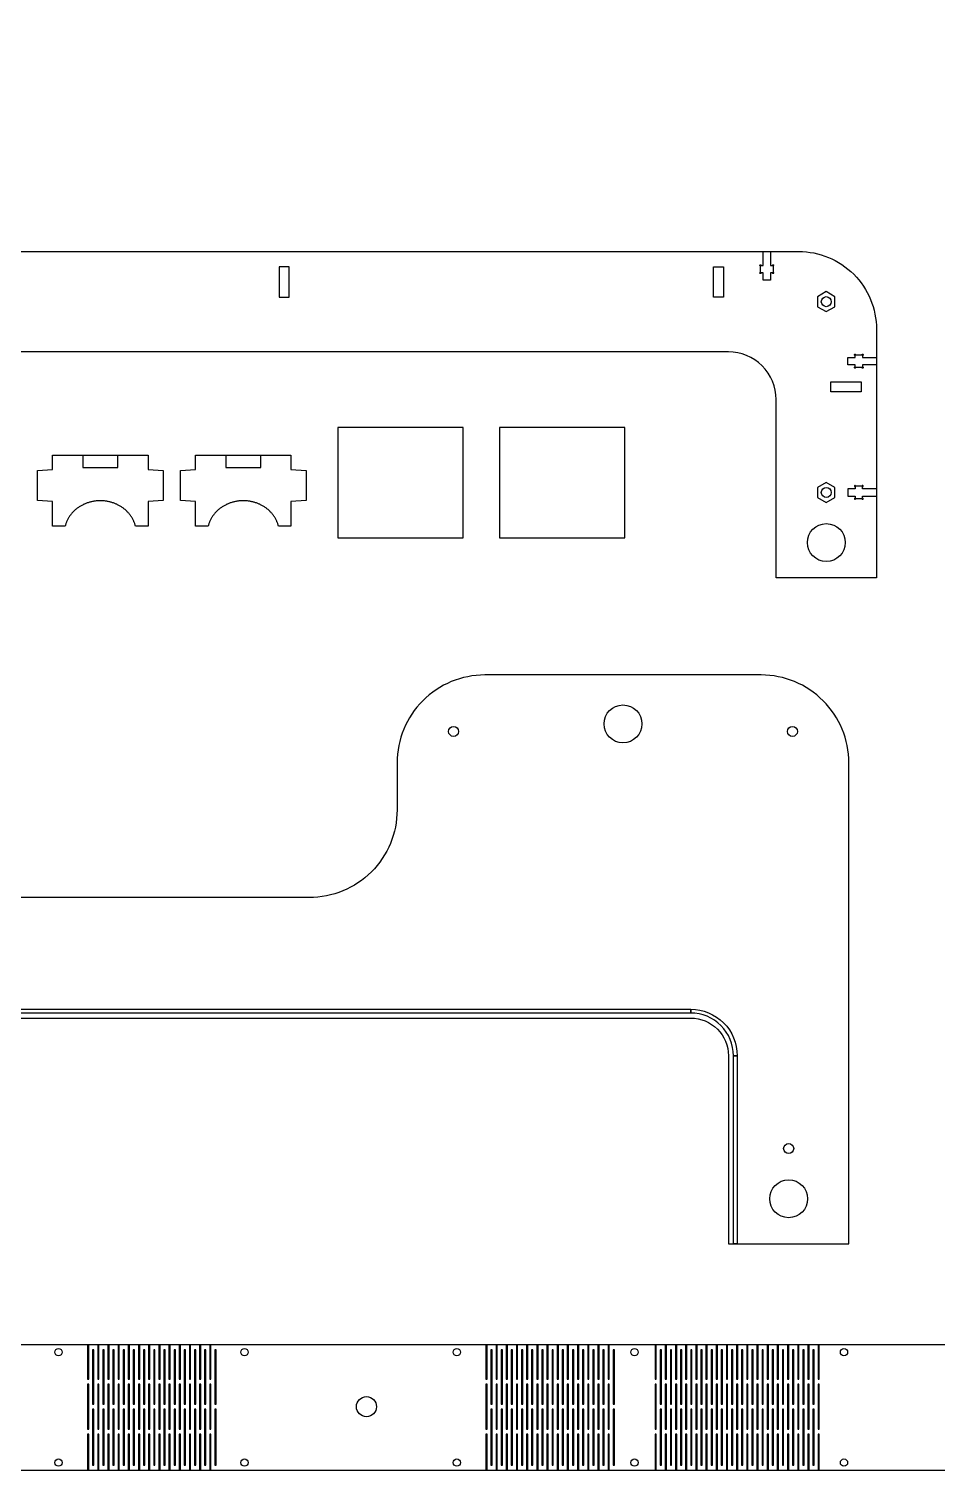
# Model space of a CAD drawing. Header units: millimetres. Extents: x -2835 to -1444, y -2280 to -1706.
# Drawn here: x -2501 to -2139, y -2280 to -1706 of the extents above; entities that cross this region are included whole.
import ezdxf

# ---------------------------------------------------------------- set-up
doc = ezdxf.new("R2010")
doc.units = ezdxf.units.MM
doc.header["$MEASUREMENT"] = 0
for name, color, linetype, true_color in [('Cut', 18, 'Continuous', 0x000000), ('InnerCut', 5, 'Continuous', 0x0000ff), ('Layer 02', 6, 'Continuous', 0xff00ff), ('Layer 03', 1, 'Continuous', 0xff0000), ('Layer 04', 4, 'Continuous', 0x00ffff)]:
    doc.layers.add(name, color=color, linetype=linetype, true_color=true_color)

msp = doc.modelspace()

# ---------------------------------------------------------------- linework, layer by layer
at = {"layer": 'Cut'}
for points in [[(-2775.51, -1924.58), (-2815.51, -1924.58), (-2815.51, -1736.85, -0.414214), (-2784.51, -1705.85), (-2674.51, -1705.85, -0.414214), (-2643.51, -1736.85), (-2643.51, -1755.58, 0.414214), (-2604.51, -1794.58), (-2194.51, -1794.58, -0.414214), (-2163.51, -1825.58), (-2163.51, -1924.58), (-2203.51, -1924.58)], [(-2203.51, -1924.63), (-2203.51, -1853.58, 0.414214), (-2222.51, -1834.58), (-2756.51, -1834.58, 0.414214), (-2775.51, -1853.58), (-2775.51, -1924.63)], [(-2222.51, -2190.07), (-2174.51, -2190.07), (-2174.51, -1998.34, 0.414214), (-2209.51, -1963.34), (-2319.51, -1963.34, 0.414214), (-2354.51, -1998.34), (-2354.51, -2017.07, -0.414214), (-2389.51, -2052.07), (-2799.51, -2052.07, 0.414214), (-2834.51, -2087.07), (-2834.51, -2190.07), (-2786.51, -2190.07)], [(-2786.51, -2190.07), (-2786.51, -2115.07, -0.414214), (-2771.51, -2100.07), (-2237.51, -2100.07, -0.414214), (-2222.51, -2115.07), (-2222.51, -2190.07)]]:
    msp.add_lwpolyline(points, format="xyb", dxfattribs=at)
msp.add_lwpolyline([(-1627.47, -2230.23), (-1717.97, -2230.23), (-1772.97, -2230.23), (-2182.97, -2230.23), (-2237.97, -2230.23), (-2256.7, -2230.23), (-2311.7, -2230.23), (-2421.7, -2230.23), (-2476.7, -2230.23), (-2668.43, -2230.23), (-2668.43, -2280.23), (-2476.7, -2280.23), (-2421.7, -2280.23), (-2311.7, -2280.23), (-2256.7, -2280.23), (-2237.97, -2280.23), (-2182.97, -2280.23), (-1772.97, -2280.23), (-1717.97, -2280.23), (-1627.47, -2280.23), (-1627.47, -2232.73), (-1627.47, -2230.23)], dxfattribs=at)
at = {"layer": 'InnerCut'}
for points in [[(-2205.77, -1794.58), (-2205.77, -1800.13), (-2204.97, -1800.13, -2.414214), (-2204.72, -1800.38), (-2204.72, -1802.88, -2.414214), (-2204.97, -1803.13), (-2205.77, -1803.13), (-2205.77, -1806.03), (-2208.67, -1806.03), (-2208.67, -1803.13), (-2209.47, -1803.13, -2.414214), (-2209.72, -1802.88), (-2209.72, -1800.38, -2.414214), (-2209.47, -1800.13), (-2208.67, -1800.13), (-2208.67, -1794.58)], [(-2163.51, -1839.74), (-2169.06, -1839.74), (-2169.06, -1840.54, -2.414214), (-2169.31, -1840.79), (-2171.81, -1840.79, -2.414214), (-2172.06, -1840.54), (-2172.06, -1839.74), (-2174.96, -1839.74), (-2174.96, -1836.84), (-2172.06, -1836.84), (-2172.06, -1836.04, -2.414214), (-2171.81, -1835.79), (-2169.31, -1835.79, -2.414214), (-2169.06, -1836.04), (-2169.06, -1836.84), (-2163.51, -1836.84)], [(-2163.51, -1889.13), (-2169.06, -1889.13), (-2169.06, -1888.33, 2.414214), (-2169.31, -1888.08), (-2171.81, -1888.08, 2.414214), (-2172.06, -1888.33), (-2172.06, -1889.13), (-2174.96, -1889.13), (-2174.96, -1892.03), (-2172.06, -1892.03), (-2172.06, -1892.83, 2.414214), (-2171.81, -1893.08), (-2169.31, -1893.08, 2.414214), (-2169.06, -1892.83), (-2169.06, -1892.03), (-2163.51, -1892.03)]]:
    msp.add_lwpolyline(points, format="xyb", dxfattribs=at)
for points in [[(-2401.46, -1800.73), (-2401.46, -1812.73), (-2397.56, -1812.73), (-2397.56, -1800.73), (-2401.46, -1800.73)], [(-2224.51, -1800.73), (-2224.51, -1812.73), (-2228.41, -1812.73), (-2228.41, -1800.73), (-2224.51, -1800.73)], [(-2183.51, -1818.56), (-2180.06, -1816.57), (-2180.06, -1812.59), (-2183.51, -1810.59), (-2186.96, -1812.59), (-2186.96, -1816.57), (-2183.51, -1818.56)], [(-2169.66, -1850.48), (-2181.66, -1850.48), (-2181.66, -1846.58), (-2169.66, -1846.58), (-2169.66, -1850.48)], [(-2378.14, -1908.72), (-2328.14, -1908.72), (-2328.14, -1864.72), (-2378.14, -1864.72), (-2378.14, -1908.72)], [(-2313.73, -1908.72), (-2263.73, -1908.72), (-2263.73, -1864.72), (-2313.73, -1864.72), (-2313.73, -1908.72)], [(-2491.75, -1875.69), (-2453.75, -1875.69), (-2453.75, -1881.47), (-2447.75, -1881.84), (-2447.75, -1893.84), (-2453.75, -1894.21), (-2453.75, -1903.99), (-2458.75, -1903.99), (-2458.81, -1903.74), (-2458.89, -1903.49), (-2458.96, -1903.24), (-2459.05, -1902.99), (-2459.14, -1902.75), (-2459.23, -1902.5), (-2459.34, -1902.25), (-2459.44, -1902), (-2459.56, -1901.75), (-2459.68, -1901.51), (-2459.8, -1901.26), (-2459.94, -1901.02), (-2460.07, -1900.78), (-2460.22, -1900.54), (-2460.37, -1900.3), (-2460.53, -1900.06), (-2460.69, -1899.83), (-2460.86, -1899.6), (-2461.03, -1899.37), (-2461.21, -1899.14), (-2461.4, -1898.92), (-2461.59, -1898.7), (-2461.79, -1898.49), (-2461.99, -1898.27), (-2462.2, -1898.07), (-2462.41, -1897.86), (-2462.63, -1897.66), (-2462.85, -1897.46), (-2463.08, -1897.27), (-2463.32, -1897.08), (-2463.55, -1896.9), (-2463.8, -1896.72), (-2464.04, -1896.55), (-2464.29, -1896.38), (-2464.55, -1896.21), (-2464.81, -1896.06), (-2465.07, -1895.9), (-2465.33, -1895.75), (-2465.6, -1895.61), (-2465.87, -1895.48), (-2466.15, -1895.34), (-2466.42, -1895.22), (-2466.7, -1895.1), (-2466.98, -1894.98), (-2467.27, -1894.88), (-2467.55, -1894.77), (-2467.84, -1894.68), (-2468.13, -1894.59), (-2468.41, -1894.5), (-2468.7, -1894.42), (-2468.99, -1894.35), (-2469.28, -1894.28), (-2469.58, -1894.22), (-2469.87, -1894.16), (-2470.16, -1894.11), (-2470.45, -1894.07), (-2470.74, -1894.03), (-2471.03, -1893.99), (-2471.32, -1893.97), (-2471.61, -1893.94), (-2471.89, -1893.92), (-2472.18, -1893.91), (-2472.46, -1893.9), (-2472.75, -1893.9), (-2473.03, -1893.9), (-2473.31, -1893.91), (-2473.6, -1893.92), (-2473.89, -1893.94), (-2474.17, -1893.97), (-2474.46, -1893.99), (-2474.75, -1894.03), (-2475.04, -1894.07), (-2475.33, -1894.11), (-2475.63, -1894.16), (-2475.92, -1894.22), (-2476.21, -1894.28), (-2476.5, -1894.35), (-2476.79, -1894.42), (-2477.08, -1894.5), (-2477.37, -1894.59), (-2477.65, -1894.68), (-2477.94, -1894.77), (-2478.23, -1894.88), (-2478.51, -1894.98), (-2478.79, -1895.1), (-2479.07, -1895.22), (-2479.34, -1895.34), (-2479.62, -1895.48), (-2479.89, -1895.61), (-2480.16, -1895.75), (-2480.42, -1895.9), (-2480.69, -1896.06), (-2480.94, -1896.21), (-2481.2, -1896.38), (-2481.45, -1896.55), (-2481.7, -1896.72), (-2481.94, -1896.9), (-2482.18, -1897.08), (-2482.41, -1897.27), (-2482.64, -1897.46), (-2482.86, -1897.66), (-2483.08, -1897.86), (-2483.29, -1898.07), (-2483.5, -1898.27), (-2483.7, -1898.49), (-2483.9, -1898.7), (-2484.09, -1898.92), (-2484.28, -1899.14), (-2484.46, -1899.37), (-2484.63, -1899.6), (-2484.8, -1899.83), (-2484.97, -1900.06), (-2485.12, -1900.3), (-2485.27, -1900.54), (-2485.42, -1900.78), (-2485.56, -1901.02), (-2485.69, -1901.26), (-2485.81, -1901.51), (-2485.93, -1901.75), (-2486.05, -1902), (-2486.16, -1902.25), (-2486.26, -1902.5), (-2486.35, -1902.75), (-2486.44, -1902.99), (-2486.53, -1903.24), (-2486.61, -1903.49), (-2486.68, -1903.74), (-2486.75, -1903.99), (-2491.75, -1903.99), (-2491.75, -1894.21), (-2497.75, -1893.84), (-2497.75, -1881.84), (-2491.75, -1881.47), (-2491.75, -1875.69)], [(-2479.75, -1875.69), (-2479.75, -1880.69), (-2465.75, -1880.69), (-2465.75, -1875.69)], [(-2434.78, -1875.69), (-2396.78, -1875.69), (-2396.78, -1881.47), (-2390.78, -1881.84), (-2390.78, -1893.84), (-2396.78, -1894.21), (-2396.78, -1903.99), (-2401.78, -1903.99), (-2401.85, -1903.74), (-2401.92, -1903.49), (-2402, -1903.24), (-2402.08, -1902.99), (-2402.17, -1902.75), (-2402.27, -1902.5), (-2402.37, -1902.25), (-2402.48, -1902), (-2402.59, -1901.75), (-2402.71, -1901.51), (-2402.84, -1901.26), (-2402.97, -1901.02), (-2403.11, -1900.78), (-2403.25, -1900.54), (-2403.4, -1900.3), (-2403.56, -1900.06), (-2403.72, -1899.83), (-2403.89, -1899.6), (-2404.07, -1899.37), (-2404.25, -1899.14), (-2404.43, -1898.92), (-2404.63, -1898.7), (-2404.82, -1898.49), (-2405.03, -1898.27), (-2405.23, -1898.07), (-2405.45, -1897.86), (-2405.67, -1897.66), (-2405.89, -1897.46), (-2406.12, -1897.27), (-2406.35, -1897.08), (-2406.59, -1896.9), (-2406.83, -1896.72), (-2407.08, -1896.55), (-2407.33, -1896.38), (-2407.58, -1896.21), (-2407.84, -1896.06), (-2408.1, -1895.9), (-2408.37, -1895.75), (-2408.64, -1895.61), (-2408.91, -1895.48), (-2409.18, -1895.34), (-2409.46, -1895.22), (-2409.74, -1895.1), (-2410.02, -1894.98), (-2410.3, -1894.88), (-2410.59, -1894.77), (-2410.87, -1894.68), (-2411.16, -1894.59), (-2411.45, -1894.5), (-2411.74, -1894.42), (-2412.03, -1894.35), (-2412.32, -1894.28), (-2412.61, -1894.22), (-2412.9, -1894.16), (-2413.19, -1894.11), (-2413.48, -1894.07), (-2413.77, -1894.03), (-2414.06, -1893.99), (-2414.35, -1893.97), (-2414.64, -1893.94), (-2414.93, -1893.92), (-2415.21, -1893.91), (-2415.5, -1893.9), (-2415.78, -1893.9), (-2416.06, -1893.9), (-2416.35, -1893.91), (-2416.63, -1893.92), (-2416.92, -1893.94), (-2417.21, -1893.97), (-2417.5, -1893.99), (-2417.79, -1894.03), (-2418.08, -1894.07), (-2418.37, -1894.11), (-2418.66, -1894.16), (-2418.95, -1894.22), (-2419.24, -1894.28), (-2419.53, -1894.35), (-2419.82, -1894.42), (-2420.11, -1894.5), (-2420.4, -1894.59), (-2420.69, -1894.68), (-2420.98, -1894.77), (-2421.26, -1894.88), (-2421.54, -1894.98), (-2421.82, -1895.1), (-2422.1, -1895.22), (-2422.38, -1895.34), (-2422.65, -1895.48), (-2422.93, -1895.61), (-2423.19, -1895.75), (-2423.46, -1895.9), (-2423.72, -1896.06), (-2423.98, -1896.21), (-2424.23, -1896.38), (-2424.48, -1896.55), (-2424.73, -1896.72), (-2424.97, -1896.9), (-2425.21, -1897.08), (-2425.44, -1897.27), (-2425.67, -1897.46), (-2425.9, -1897.66), (-2426.11, -1897.86), (-2426.33, -1898.07), (-2426.54, -1898.27), (-2426.74, -1898.49), (-2426.94, -1898.7), (-2427.13, -1898.92), (-2427.31, -1899.14), (-2427.49, -1899.37), (-2427.67, -1899.6), (-2427.84, -1899.83), (-2428, -1900.06), (-2428.16, -1900.3), (-2428.31, -1900.54), (-2428.45, -1900.78), (-2428.59, -1901.02), (-2428.72, -1901.26), (-2428.85, -1901.51), (-2428.97, -1901.75), (-2429.08, -1902), (-2429.19, -1902.25), (-2429.29, -1902.5), (-2429.39, -1902.75), (-2429.48, -1902.99), (-2429.56, -1903.24), (-2429.64, -1903.49), (-2429.71, -1903.74), (-2429.78, -1903.99), (-2434.78, -1903.99), (-2434.78, -1894.21), (-2440.78, -1893.84), (-2440.78, -1881.84), (-2434.78, -1881.47), (-2434.78, -1875.69)], [(-2422.78, -1875.69), (-2422.78, -1880.69), (-2408.78, -1880.69), (-2408.78, -1875.69)], [(-2183.51, -1894.56), (-2180.06, -1892.57), (-2180.06, -1888.59), (-2183.51, -1886.59), (-2186.96, -1888.59), (-2186.96, -1892.57), (-2183.51, -1894.56)], [(-2477.36, -2243.93), (-2477.36, -2230.23), (-2477.86, -2230.23), (-2477.86, -2243.93), (-2477.36, -2243.93)], [(-2475.33, -2253.93), (-2475.33, -2232.23), (-2475.83, -2232.23), (-2475.83, -2253.93), (-2475.33, -2253.93)], [(-2473.3, -2243.93), (-2473.3, -2230.23), (-2473.8, -2230.23), (-2473.8, -2243.93), (-2473.3, -2243.93)], [(-2471.27, -2253.93), (-2471.27, -2232.23), (-2471.77, -2232.23), (-2471.77, -2253.93), (-2471.27, -2253.93)], [(-2469.24, -2243.93), (-2469.24, -2230.23), (-2469.74, -2230.23), (-2469.74, -2243.93), (-2469.24, -2243.93)], [(-2467.21, -2253.93), (-2467.21, -2232.23), (-2467.71, -2232.23), (-2467.71, -2253.93), (-2467.21, -2253.93)], [(-2465.19, -2243.93), (-2465.19, -2230.23), (-2465.69, -2230.23), (-2465.69, -2243.93), (-2465.19, -2243.93)], [(-2463.16, -2253.93), (-2463.16, -2232.23), (-2463.66, -2232.23), (-2463.66, -2253.93), (-2463.16, -2253.93)], [(-2461.13, -2243.93), (-2461.13, -2230.23), (-2461.63, -2230.23), (-2461.63, -2243.93), (-2461.13, -2243.93)], [(-2459.1, -2253.93), (-2459.1, -2232.23), (-2459.6, -2232.23), (-2459.6, -2253.93), (-2459.1, -2253.93)], [(-2457.07, -2243.93), (-2457.07, -2230.23), (-2457.57, -2230.23), (-2457.57, -2243.93), (-2457.07, -2243.93)], [(-2455.04, -2253.93), (-2455.04, -2232.23), (-2455.54, -2232.23), (-2455.54, -2253.93), (-2455.04, -2253.93)], [(-2453.01, -2243.93), (-2453.01, -2230.23), (-2453.51, -2230.23), (-2453.51, -2243.93), (-2453.01, -2243.93)], [(-2450.98, -2253.93), (-2450.98, -2232.23), (-2451.48, -2232.23), (-2451.48, -2253.93), (-2450.98, -2253.93)], [(-2448.95, -2243.93), (-2448.95, -2230.23), (-2449.45, -2230.23), (-2449.45, -2243.93), (-2448.95, -2243.93)], [(-2446.92, -2253.93), (-2446.92, -2232.23), (-2447.42, -2232.23), (-2447.42, -2253.93), (-2446.92, -2253.93)], [(-2444.89, -2243.93), (-2444.89, -2230.23), (-2445.39, -2230.23), (-2445.39, -2243.93), (-2444.89, -2243.93)], [(-2442.86, -2253.93), (-2442.86, -2232.23), (-2443.36, -2232.23), (-2443.36, -2253.93), (-2442.86, -2253.93)], [(-2440.84, -2243.93), (-2440.84, -2230.23), (-2441.34, -2230.23), (-2441.34, -2243.93), (-2440.84, -2243.93)], [(-2438.81, -2253.93), (-2438.81, -2232.23), (-2439.31, -2232.23), (-2439.31, -2253.93), (-2438.81, -2253.93)], [(-2436.78, -2243.93), (-2436.78, -2230.23), (-2437.28, -2230.23), (-2437.28, -2243.93), (-2436.78, -2243.93)], [(-2434.75, -2253.93), (-2434.75, -2232.23), (-2435.25, -2232.23), (-2435.25, -2253.93), (-2434.75, -2253.93)], [(-2432.72, -2243.93), (-2432.72, -2230.23), (-2433.22, -2230.23), (-2433.22, -2243.93), (-2432.72, -2243.93)], [(-2430.69, -2253.93), (-2430.69, -2232.23), (-2431.19, -2232.23), (-2431.19, -2253.93), (-2430.69, -2253.93)], [(-2428.66, -2243.93), (-2428.66, -2230.23), (-2429.16, -2230.23), (-2429.16, -2243.93), (-2428.66, -2243.93)], [(-2426.63, -2253.93), (-2426.63, -2232.23), (-2427.13, -2232.23), (-2427.13, -2253.93), (-2426.63, -2253.93)], [(-2318.66, -2243.93), (-2318.66, -2230.23), (-2319.16, -2230.23), (-2319.16, -2243.93), (-2318.66, -2243.93)], [(-2316.63, -2253.93), (-2316.63, -2232.23), (-2317.13, -2232.23), (-2317.13, -2253.93), (-2316.63, -2253.93)], [(-2314.6, -2243.93), (-2314.6, -2230.23), (-2315.1, -2230.23), (-2315.1, -2243.93), (-2314.6, -2243.93)], [(-2312.57, -2253.93), (-2312.57, -2232.23), (-2313.07, -2232.23), (-2313.07, -2253.93), (-2312.57, -2253.93)], [(-2310.54, -2243.93), (-2310.54, -2230.23), (-2311.04, -2230.23), (-2311.04, -2243.93), (-2310.54, -2243.93)], [(-2308.51, -2253.93), (-2308.51, -2232.23), (-2309.01, -2232.23), (-2309.01, -2253.93), (-2308.51, -2253.93)], [(-2306.49, -2243.93), (-2306.49, -2230.23), (-2306.99, -2230.23), (-2306.99, -2243.93), (-2306.49, -2243.93)], [(-2304.46, -2253.93), (-2304.46, -2232.23), (-2304.96, -2232.23), (-2304.96, -2253.93), (-2304.46, -2253.93)], [(-2302.43, -2243.93), (-2302.43, -2230.23), (-2302.93, -2230.23), (-2302.93, -2243.93), (-2302.43, -2243.93)], [(-2300.4, -2253.93), (-2300.4, -2232.23), (-2300.9, -2232.23), (-2300.9, -2253.93), (-2300.4, -2253.93)], [(-2298.37, -2243.93), (-2298.37, -2230.23), (-2298.87, -2230.23), (-2298.87, -2243.93), (-2298.37, -2243.93)], [(-2296.34, -2253.93), (-2296.34, -2232.23), (-2296.84, -2232.23), (-2296.84, -2253.93), (-2296.34, -2253.93)], [(-2294.31, -2243.93), (-2294.31, -2230.23), (-2294.81, -2230.23), (-2294.81, -2243.93), (-2294.31, -2243.93)], [(-2292.28, -2253.93), (-2292.28, -2232.23), (-2292.78, -2232.23), (-2292.78, -2253.93), (-2292.28, -2253.93)], [(-2290.25, -2243.93), (-2290.25, -2230.23), (-2290.75, -2230.23), (-2290.75, -2243.93), (-2290.25, -2243.93)], [(-2288.22, -2253.93), (-2288.22, -2232.23), (-2288.72, -2232.23), (-2288.72, -2253.93), (-2288.22, -2253.93)], [(-2286.19, -2243.93), (-2286.19, -2230.23), (-2286.69, -2230.23), (-2286.69, -2243.93), (-2286.19, -2243.93)], [(-2284.16, -2253.93), (-2284.16, -2232.23), (-2284.66, -2232.23), (-2284.66, -2253.93), (-2284.16, -2253.93)], [(-2282.14, -2243.93), (-2282.14, -2230.23), (-2282.64, -2230.23), (-2282.64, -2243.93), (-2282.14, -2243.93)], [(-2280.11, -2253.93), (-2280.11, -2232.23), (-2280.61, -2232.23), (-2280.61, -2253.93), (-2280.11, -2253.93)], [(-2278.08, -2243.93), (-2278.08, -2230.23), (-2278.58, -2230.23), (-2278.58, -2243.93), (-2278.08, -2243.93)], [(-2276.05, -2253.93), (-2276.05, -2232.23), (-2276.55, -2232.23), (-2276.55, -2253.93), (-2276.05, -2253.93)], [(-2274.02, -2243.93), (-2274.02, -2230.23), (-2274.52, -2230.23), (-2274.52, -2243.93), (-2274.02, -2243.93)], [(-2271.99, -2253.93), (-2271.99, -2232.23), (-2272.49, -2232.23), (-2272.49, -2253.93), (-2271.99, -2253.93)], [(-2269.96, -2243.93), (-2269.96, -2230.23), (-2270.46, -2230.23), (-2270.46, -2243.93), (-2269.96, -2243.93)], [(-2267.93, -2253.93), (-2267.93, -2232.23), (-2268.43, -2232.23), (-2268.43, -2253.93), (-2267.93, -2253.93)], [(-2251.23, -2243.93), (-2251.23, -2230.23), (-2251.73, -2230.23), (-2251.73, -2243.93), (-2251.23, -2243.93)], [(-2249.2, -2253.93), (-2249.2, -2232.23), (-2249.7, -2232.23), (-2249.7, -2253.93), (-2249.2, -2253.93)], [(-2247.17, -2243.93), (-2247.17, -2230.23), (-2247.67, -2230.23), (-2247.67, -2243.93), (-2247.17, -2243.93)], [(-2245.14, -2253.93), (-2245.14, -2232.23), (-2245.64, -2232.23), (-2245.64, -2253.93), (-2245.14, -2253.93)], [(-2243.11, -2243.93), (-2243.11, -2230.23), (-2243.61, -2230.23), (-2243.61, -2243.93), (-2243.11, -2243.93)], [(-2241.09, -2253.93), (-2241.09, -2232.23), (-2241.59, -2232.23), (-2241.59, -2253.93), (-2241.09, -2253.93)], [(-2239.06, -2243.93), (-2239.06, -2230.23), (-2239.56, -2230.23), (-2239.56, -2243.93), (-2239.06, -2243.93)], [(-2237.03, -2253.93), (-2237.03, -2232.23), (-2237.53, -2232.23), (-2237.53, -2253.93), (-2237.03, -2253.93)], [(-2235, -2243.93), (-2235, -2230.23), (-2235.5, -2230.23), (-2235.5, -2243.93), (-2235, -2243.93)], [(-2232.97, -2253.93), (-2232.97, -2232.23), (-2233.47, -2232.23), (-2233.47, -2253.93), (-2232.97, -2253.93)], [(-2230.94, -2243.93), (-2230.94, -2230.23), (-2231.44, -2230.23), (-2231.44, -2243.93), (-2230.94, -2243.93)], [(-2228.91, -2253.93), (-2228.91, -2232.23), (-2229.41, -2232.23), (-2229.41, -2253.93), (-2228.91, -2253.93)], [(-2226.88, -2243.93), (-2226.88, -2230.23), (-2227.38, -2230.23), (-2227.38, -2243.93), (-2226.88, -2243.93)], [(-2224.85, -2253.93), (-2224.85, -2232.23), (-2225.35, -2232.23), (-2225.35, -2253.93), (-2224.85, -2253.93)], [(-2222.82, -2243.93), (-2222.82, -2230.23), (-2223.32, -2230.23), (-2223.32, -2243.93), (-2222.82, -2243.93)], [(-2220.79, -2253.93), (-2220.79, -2232.23), (-2221.29, -2232.23), (-2221.29, -2253.93), (-2220.79, -2253.93)], [(-2218.76, -2243.93), (-2218.76, -2230.23), (-2219.26, -2230.23), (-2219.26, -2243.93), (-2218.76, -2243.93)], [(-2216.74, -2253.93), (-2216.74, -2232.23), (-2217.24, -2232.23), (-2217.24, -2253.93), (-2216.74, -2253.93)], [(-2214.71, -2243.93), (-2214.71, -2230.23), (-2215.21, -2230.23), (-2215.21, -2243.93), (-2214.71, -2243.93)], [(-2212.68, -2253.93), (-2212.68, -2232.23), (-2213.18, -2232.23), (-2213.18, -2253.93), (-2212.68, -2253.93)], [(-2210.65, -2243.93), (-2210.65, -2230.23), (-2211.15, -2230.23), (-2211.15, -2243.93), (-2210.65, -2243.93)], [(-2208.62, -2253.93), (-2208.62, -2232.23), (-2209.12, -2232.23), (-2209.12, -2253.93), (-2208.62, -2253.93)], [(-2206.59, -2243.93), (-2206.59, -2230.23), (-2207.09, -2230.23), (-2207.09, -2243.93), (-2206.59, -2243.93)], [(-2204.56, -2253.93), (-2204.56, -2232.23), (-2205.06, -2232.23), (-2205.06, -2253.93), (-2204.56, -2253.93)], [(-2202.53, -2243.93), (-2202.53, -2230.23), (-2203.03, -2230.23), (-2203.03, -2243.93), (-2202.53, -2243.93)], [(-2200.5, -2253.93), (-2200.5, -2232.23), (-2201, -2232.23), (-2201, -2253.93), (-2200.5, -2253.93)], [(-2198.47, -2243.93), (-2198.47, -2230.23), (-2198.97, -2230.23), (-2198.97, -2243.93), (-2198.47, -2243.93)], [(-2196.44, -2253.93), (-2196.44, -2232.23), (-2196.94, -2232.23), (-2196.94, -2253.93), (-2196.44, -2253.93)], [(-2194.41, -2243.93), (-2194.41, -2230.23), (-2194.91, -2230.23), (-2194.91, -2243.93), (-2194.41, -2243.93)], [(-2192.39, -2253.93), (-2192.39, -2232.23), (-2192.89, -2232.23), (-2192.89, -2253.93), (-2192.39, -2253.93)], [(-2190.36, -2243.93), (-2190.36, -2230.23), (-2190.86, -2230.23), (-2190.86, -2243.93), (-2190.36, -2243.93)], [(-2188.33, -2253.93), (-2188.33, -2232.23), (-2188.83, -2232.23), (-2188.83, -2253.93), (-2188.33, -2253.93)], [(-2186.3, -2243.93), (-2186.3, -2230.23), (-2186.8, -2230.23), (-2186.8, -2243.93), (-2186.3, -2243.93)], [(-2477.36, -2263.93), (-2477.36, -2245.93), (-2477.86, -2245.93), (-2477.86, -2263.93), (-2477.36, -2263.93)], [(-2473.3, -2263.93), (-2473.3, -2245.93), (-2473.8, -2245.93), (-2473.8, -2263.93), (-2473.3, -2263.93)], [(-2469.24, -2263.93), (-2469.24, -2245.93), (-2469.74, -2245.93), (-2469.74, -2263.93), (-2469.24, -2263.93)], [(-2465.19, -2263.93), (-2465.19, -2245.93), (-2465.69, -2245.93), (-2465.69, -2263.93), (-2465.19, -2263.93)], [(-2461.13, -2263.93), (-2461.13, -2245.93), (-2461.63, -2245.93), (-2461.63, -2263.93), (-2461.13, -2263.93)], [(-2457.07, -2263.93), (-2457.07, -2245.93), (-2457.57, -2245.93), (-2457.57, -2263.93), (-2457.07, -2263.93)], [(-2453.01, -2263.93), (-2453.01, -2245.93), (-2453.51, -2245.93), (-2453.51, -2263.93), (-2453.01, -2263.93)], [(-2448.95, -2263.93), (-2448.95, -2245.93), (-2449.45, -2245.93), (-2449.45, -2263.93), (-2448.95, -2263.93)], [(-2444.89, -2263.93), (-2444.89, -2245.93), (-2445.39, -2245.93), (-2445.39, -2263.93), (-2444.89, -2263.93)], [(-2440.84, -2263.93), (-2440.84, -2245.93), (-2441.34, -2245.93), (-2441.34, -2263.93), (-2440.84, -2263.93)], [(-2436.78, -2263.93), (-2436.78, -2245.93), (-2437.28, -2245.93), (-2437.28, -2263.93), (-2436.78, -2263.93)], [(-2432.72, -2263.93), (-2432.72, -2245.93), (-2433.22, -2245.93), (-2433.22, -2263.93), (-2432.72, -2263.93)], [(-2428.66, -2263.93), (-2428.66, -2245.93), (-2429.16, -2245.93), (-2429.16, -2263.93), (-2428.66, -2263.93)], [(-2318.66, -2263.93), (-2318.66, -2245.93), (-2319.16, -2245.93), (-2319.16, -2263.93), (-2318.66, -2263.93)], [(-2314.6, -2263.93), (-2314.6, -2245.93), (-2315.1, -2245.93), (-2315.1, -2263.93), (-2314.6, -2263.93)], [(-2310.54, -2263.93), (-2310.54, -2245.93), (-2311.04, -2245.93), (-2311.04, -2263.93), (-2310.54, -2263.93)], [(-2306.49, -2263.93), (-2306.49, -2245.93), (-2306.99, -2245.93), (-2306.99, -2263.93), (-2306.49, -2263.93)], [(-2302.43, -2263.93), (-2302.43, -2245.93), (-2302.93, -2245.93), (-2302.93, -2263.93), (-2302.43, -2263.93)], [(-2298.37, -2263.93), (-2298.37, -2245.93), (-2298.87, -2245.93), (-2298.87, -2263.93), (-2298.37, -2263.93)], [(-2294.31, -2263.93), (-2294.31, -2245.93), (-2294.81, -2245.93), (-2294.81, -2263.93), (-2294.31, -2263.93)], [(-2290.25, -2263.93), (-2290.25, -2245.93), (-2290.75, -2245.93), (-2290.75, -2263.93), (-2290.25, -2263.93)], [(-2286.19, -2263.93), (-2286.19, -2245.93), (-2286.69, -2245.93), (-2286.69, -2263.93), (-2286.19, -2263.93)], [(-2282.14, -2263.93), (-2282.14, -2245.93), (-2282.64, -2245.93), (-2282.64, -2263.93), (-2282.14, -2263.93)], [(-2278.08, -2263.93), (-2278.08, -2245.93), (-2278.58, -2245.93), (-2278.58, -2263.93), (-2278.08, -2263.93)], [(-2274.02, -2263.93), (-2274.02, -2245.93), (-2274.52, -2245.93), (-2274.52, -2263.93), (-2274.02, -2263.93)], [(-2269.96, -2263.93), (-2269.96, -2245.93), (-2270.46, -2245.93), (-2270.46, -2263.93), (-2269.96, -2263.93)], [(-2251.23, -2263.93), (-2251.23, -2245.93), (-2251.73, -2245.93), (-2251.73, -2263.93), (-2251.23, -2263.93)], [(-2247.17, -2263.93), (-2247.17, -2245.93), (-2247.67, -2245.93), (-2247.67, -2263.93), (-2247.17, -2263.93)], [(-2243.11, -2263.93), (-2243.11, -2245.93), (-2243.61, -2245.93), (-2243.61, -2263.93), (-2243.11, -2263.93)], [(-2239.06, -2263.93), (-2239.06, -2245.93), (-2239.56, -2245.93), (-2239.56, -2263.93), (-2239.06, -2263.93)], [(-2235, -2263.93), (-2235, -2245.93), (-2235.5, -2245.93), (-2235.5, -2263.93), (-2235, -2263.93)], [(-2230.94, -2263.93), (-2230.94, -2245.93), (-2231.44, -2245.93), (-2231.44, -2263.93), (-2230.94, -2263.93)], [(-2226.88, -2263.93), (-2226.88, -2245.93), (-2227.38, -2245.93), (-2227.38, -2263.93), (-2226.88, -2263.93)], [(-2222.82, -2263.93), (-2222.82, -2245.93), (-2223.32, -2245.93), (-2223.32, -2263.93), (-2222.82, -2263.93)], [(-2218.76, -2263.93), (-2218.76, -2245.93), (-2219.26, -2245.93), (-2219.26, -2263.93), (-2218.76, -2263.93)], [(-2214.71, -2263.93), (-2214.71, -2245.93), (-2215.21, -2245.93), (-2215.21, -2263.93), (-2214.71, -2263.93)], [(-2210.65, -2263.93), (-2210.65, -2245.93), (-2211.15, -2245.93), (-2211.15, -2263.93), (-2210.65, -2263.93)], [(-2206.59, -2263.93), (-2206.59, -2245.93), (-2207.09, -2245.93), (-2207.09, -2263.93), (-2206.59, -2263.93)], [(-2202.53, -2263.93), (-2202.53, -2245.93), (-2203.03, -2245.93), (-2203.03, -2263.93), (-2202.53, -2263.93)], [(-2198.47, -2263.93), (-2198.47, -2245.93), (-2198.97, -2245.93), (-2198.97, -2263.93), (-2198.47, -2263.93)], [(-2194.41, -2263.93), (-2194.41, -2245.93), (-2194.91, -2245.93), (-2194.91, -2263.93), (-2194.41, -2263.93)], [(-2190.36, -2263.93), (-2190.36, -2245.93), (-2190.86, -2245.93), (-2190.86, -2263.93), (-2190.36, -2263.93)], [(-2186.3, -2263.93), (-2186.3, -2245.93), (-2186.8, -2245.93), (-2186.8, -2263.93), (-2186.3, -2263.93)], [(-2475.33, -2278.23), (-2475.33, -2255.93), (-2475.83, -2255.93), (-2475.83, -2278.23), (-2475.33, -2278.23)], [(-2471.27, -2278.23), (-2471.27, -2255.93), (-2471.77, -2255.93), (-2471.77, -2278.23), (-2471.27, -2278.23)], [(-2467.21, -2278.23), (-2467.21, -2255.93), (-2467.71, -2255.93), (-2467.71, -2278.23), (-2467.21, -2278.23)], [(-2463.16, -2278.23), (-2463.16, -2255.93), (-2463.66, -2255.93), (-2463.66, -2278.23), (-2463.16, -2278.23)], [(-2459.1, -2278.23), (-2459.1, -2255.93), (-2459.6, -2255.93), (-2459.6, -2278.23), (-2459.1, -2278.23)], [(-2455.04, -2278.23), (-2455.04, -2255.93), (-2455.54, -2255.93), (-2455.54, -2278.23), (-2455.04, -2278.23)], [(-2450.98, -2278.23), (-2450.98, -2255.93), (-2451.48, -2255.93), (-2451.48, -2278.23), (-2450.98, -2278.23)], [(-2446.92, -2278.23), (-2446.92, -2255.93), (-2447.42, -2255.93), (-2447.42, -2278.23), (-2446.92, -2278.23)], [(-2442.86, -2278.23), (-2442.86, -2255.93), (-2443.36, -2255.93), (-2443.36, -2278.23), (-2442.86, -2278.23)], [(-2438.81, -2278.23), (-2438.81, -2255.93), (-2439.31, -2255.93), (-2439.31, -2278.23), (-2438.81, -2278.23)], [(-2434.75, -2278.23), (-2434.75, -2255.93), (-2435.25, -2255.93), (-2435.25, -2278.23), (-2434.75, -2278.23)], [(-2430.69, -2278.23), (-2430.69, -2255.93), (-2431.19, -2255.93), (-2431.19, -2278.23), (-2430.69, -2278.23)], [(-2426.63, -2278.23), (-2426.63, -2255.93), (-2427.13, -2255.93), (-2427.13, -2278.23), (-2426.63, -2278.23)], [(-2316.63, -2278.23), (-2316.63, -2255.93), (-2317.13, -2255.93), (-2317.13, -2278.23), (-2316.63, -2278.23)], [(-2312.57, -2278.23), (-2312.57, -2255.93), (-2313.07, -2255.93), (-2313.07, -2278.23), (-2312.57, -2278.23)], [(-2308.51, -2278.23), (-2308.51, -2255.93), (-2309.01, -2255.93), (-2309.01, -2278.23), (-2308.51, -2278.23)], [(-2304.46, -2278.23), (-2304.46, -2255.93), (-2304.96, -2255.93), (-2304.96, -2278.23), (-2304.46, -2278.23)], [(-2300.4, -2278.23), (-2300.4, -2255.93), (-2300.9, -2255.93), (-2300.9, -2278.23), (-2300.4, -2278.23)], [(-2296.34, -2278.23), (-2296.34, -2255.93), (-2296.84, -2255.93), (-2296.84, -2278.23), (-2296.34, -2278.23)], [(-2292.28, -2278.23), (-2292.28, -2255.93), (-2292.78, -2255.93), (-2292.78, -2278.23), (-2292.28, -2278.23)], [(-2288.22, -2278.23), (-2288.22, -2255.93), (-2288.72, -2255.93), (-2288.72, -2278.23), (-2288.22, -2278.23)], [(-2284.16, -2278.23), (-2284.16, -2255.93), (-2284.66, -2255.93), (-2284.66, -2278.23), (-2284.16, -2278.23)], [(-2280.11, -2278.23), (-2280.11, -2255.93), (-2280.61, -2255.93), (-2280.61, -2278.23), (-2280.11, -2278.23)], [(-2276.05, -2278.23), (-2276.05, -2255.93), (-2276.55, -2255.93), (-2276.55, -2278.23), (-2276.05, -2278.23)], [(-2271.99, -2278.23), (-2271.99, -2255.93), (-2272.49, -2255.93), (-2272.49, -2278.23), (-2271.99, -2278.23)], [(-2267.93, -2278.23), (-2267.93, -2255.93), (-2268.43, -2255.93), (-2268.43, -2278.23), (-2267.93, -2278.23)], [(-2249.2, -2278.23), (-2249.2, -2255.93), (-2249.7, -2255.93), (-2249.7, -2278.23), (-2249.2, -2278.23)], [(-2245.14, -2278.23), (-2245.14, -2255.93), (-2245.64, -2255.93), (-2245.64, -2278.23), (-2245.14, -2278.23)], [(-2241.09, -2278.23), (-2241.09, -2255.93), (-2241.59, -2255.93), (-2241.59, -2278.23), (-2241.09, -2278.23)], [(-2237.03, -2278.23), (-2237.03, -2255.93), (-2237.53, -2255.93), (-2237.53, -2278.23), (-2237.03, -2278.23)], [(-2232.97, -2278.23), (-2232.97, -2255.93), (-2233.47, -2255.93), (-2233.47, -2278.23), (-2232.97, -2278.23)], [(-2228.91, -2278.23), (-2228.91, -2255.93), (-2229.41, -2255.93), (-2229.41, -2278.23), (-2228.91, -2278.23)], [(-2224.85, -2278.23), (-2224.85, -2255.93), (-2225.35, -2255.93), (-2225.35, -2278.23), (-2224.85, -2278.23)], [(-2220.79, -2278.23), (-2220.79, -2255.93), (-2221.29, -2255.93), (-2221.29, -2278.23), (-2220.79, -2278.23)], [(-2216.74, -2278.23), (-2216.74, -2255.93), (-2217.24, -2255.93), (-2217.24, -2278.23), (-2216.74, -2278.23)], [(-2212.68, -2278.23), (-2212.68, -2255.93), (-2213.18, -2255.93), (-2213.18, -2278.23), (-2212.68, -2278.23)], [(-2208.62, -2278.23), (-2208.62, -2255.93), (-2209.12, -2255.93), (-2209.12, -2278.23), (-2208.62, -2278.23)], [(-2204.56, -2278.23), (-2204.56, -2255.93), (-2205.06, -2255.93), (-2205.06, -2278.23), (-2204.56, -2278.23)], [(-2200.5, -2278.23), (-2200.5, -2255.93), (-2201, -2255.93), (-2201, -2278.23), (-2200.5, -2278.23)], [(-2196.44, -2278.23), (-2196.44, -2255.93), (-2196.94, -2255.93), (-2196.94, -2278.23), (-2196.44, -2278.23)], [(-2192.39, -2278.23), (-2192.39, -2255.93), (-2192.89, -2255.93), (-2192.89, -2278.23), (-2192.39, -2278.23)], [(-2188.33, -2278.23), (-2188.33, -2255.93), (-2188.83, -2255.93), (-2188.83, -2278.23), (-2188.33, -2278.23)], [(-2477.36, -2280.23), (-2477.36, -2265.93), (-2477.86, -2265.93), (-2477.86, -2280.23), (-2477.36, -2280.23)], [(-2473.3, -2280.23), (-2473.3, -2265.93), (-2473.8, -2265.93), (-2473.8, -2280.23), (-2473.3, -2280.23)], [(-2469.24, -2280.23), (-2469.24, -2265.93), (-2469.74, -2265.93), (-2469.74, -2280.23), (-2469.24, -2280.23)], [(-2465.19, -2280.23), (-2465.19, -2265.93), (-2465.69, -2265.93), (-2465.69, -2280.23), (-2465.19, -2280.23)], [(-2461.13, -2280.23), (-2461.13, -2265.93), (-2461.63, -2265.93), (-2461.63, -2280.23), (-2461.13, -2280.23)], [(-2457.07, -2280.23), (-2457.07, -2265.93), (-2457.57, -2265.93), (-2457.57, -2280.23), (-2457.07, -2280.23)], [(-2453.01, -2280.23), (-2453.01, -2265.93), (-2453.51, -2265.93), (-2453.51, -2280.23), (-2453.01, -2280.23)], [(-2448.95, -2280.23), (-2448.95, -2265.93), (-2449.45, -2265.93), (-2449.45, -2280.23), (-2448.95, -2280.23)], [(-2444.89, -2280.23), (-2444.89, -2265.93), (-2445.39, -2265.93), (-2445.39, -2280.23), (-2444.89, -2280.23)], [(-2440.84, -2280.23), (-2440.84, -2265.93), (-2441.34, -2265.93), (-2441.34, -2280.23), (-2440.84, -2280.23)], [(-2436.78, -2280.23), (-2436.78, -2265.93), (-2437.28, -2265.93), (-2437.28, -2280.23), (-2436.78, -2280.23)], [(-2432.72, -2280.23), (-2432.72, -2265.93), (-2433.22, -2265.93), (-2433.22, -2280.23), (-2432.72, -2280.23)], [(-2428.66, -2280.23), (-2428.66, -2265.93), (-2429.16, -2265.93), (-2429.16, -2280.23), (-2428.66, -2280.23)], [(-2318.66, -2280.23), (-2318.66, -2265.93), (-2319.16, -2265.93), (-2319.16, -2280.23), (-2318.66, -2280.23)], [(-2314.6, -2280.23), (-2314.6, -2265.93), (-2315.1, -2265.93), (-2315.1, -2280.23), (-2314.6, -2280.23)], [(-2310.54, -2280.23), (-2310.54, -2265.93), (-2311.04, -2265.93), (-2311.04, -2280.23), (-2310.54, -2280.23)], [(-2306.49, -2280.23), (-2306.49, -2265.93), (-2306.99, -2265.93), (-2306.99, -2280.23), (-2306.49, -2280.23)], [(-2302.43, -2280.23), (-2302.43, -2265.93), (-2302.93, -2265.93), (-2302.93, -2280.23), (-2302.43, -2280.23)], [(-2298.37, -2280.23), (-2298.37, -2265.93), (-2298.87, -2265.93), (-2298.87, -2280.23), (-2298.37, -2280.23)], [(-2294.31, -2280.23), (-2294.31, -2265.93), (-2294.81, -2265.93), (-2294.81, -2280.23), (-2294.31, -2280.23)], [(-2290.25, -2280.23), (-2290.25, -2265.93), (-2290.75, -2265.93), (-2290.75, -2280.23), (-2290.25, -2280.23)], [(-2286.19, -2280.23), (-2286.19, -2265.93), (-2286.69, -2265.93), (-2286.69, -2280.23), (-2286.19, -2280.23)], [(-2282.14, -2280.23), (-2282.14, -2265.93), (-2282.64, -2265.93), (-2282.64, -2280.23), (-2282.14, -2280.23)], [(-2278.08, -2280.23), (-2278.08, -2265.93), (-2278.58, -2265.93), (-2278.58, -2280.23), (-2278.08, -2280.23)], [(-2274.02, -2280.23), (-2274.02, -2265.93), (-2274.52, -2265.93), (-2274.52, -2280.23), (-2274.02, -2280.23)], [(-2269.96, -2280.23), (-2269.96, -2265.93), (-2270.46, -2265.93), (-2270.46, -2280.23), (-2269.96, -2280.23)], [(-2251.23, -2280.23), (-2251.23, -2265.93), (-2251.73, -2265.93), (-2251.73, -2280.23), (-2251.23, -2280.23)], [(-2247.17, -2280.23), (-2247.17, -2265.93), (-2247.67, -2265.93), (-2247.67, -2280.23), (-2247.17, -2280.23)], [(-2243.11, -2280.23), (-2243.11, -2265.93), (-2243.61, -2265.93), (-2243.61, -2280.23), (-2243.11, -2280.23)], [(-2239.06, -2280.23), (-2239.06, -2265.93), (-2239.56, -2265.93), (-2239.56, -2280.23), (-2239.06, -2280.23)], [(-2235, -2280.23), (-2235, -2265.93), (-2235.5, -2265.93), (-2235.5, -2280.23), (-2235, -2280.23)], [(-2230.94, -2280.23), (-2230.94, -2265.93), (-2231.44, -2265.93), (-2231.44, -2280.23), (-2230.94, -2280.23)], [(-2226.88, -2280.23), (-2226.88, -2265.93), (-2227.38, -2265.93), (-2227.38, -2280.23), (-2226.88, -2280.23)], [(-2222.82, -2280.23), (-2222.82, -2265.93), (-2223.32, -2265.93), (-2223.32, -2280.23), (-2222.82, -2280.23)], [(-2218.76, -2280.23), (-2218.76, -2265.93), (-2219.26, -2265.93), (-2219.26, -2280.23), (-2218.76, -2280.23)], [(-2214.71, -2280.23), (-2214.71, -2265.93), (-2215.21, -2265.93), (-2215.21, -2280.23), (-2214.71, -2280.23)], [(-2210.65, -2280.23), (-2210.65, -2265.93), (-2211.15, -2265.93), (-2211.15, -2280.23), (-2210.65, -2280.23)], [(-2206.59, -2280.23), (-2206.59, -2265.93), (-2207.09, -2265.93), (-2207.09, -2280.23), (-2206.59, -2280.23)], [(-2202.53, -2280.23), (-2202.53, -2265.93), (-2203.03, -2265.93), (-2203.03, -2280.23), (-2202.53, -2280.23)], [(-2198.47, -2280.23), (-2198.47, -2265.93), (-2198.97, -2265.93), (-2198.97, -2280.23), (-2198.47, -2280.23)], [(-2194.41, -2280.23), (-2194.41, -2265.93), (-2194.91, -2265.93), (-2194.91, -2280.23), (-2194.41, -2280.23)], [(-2190.36, -2280.23), (-2190.36, -2265.93), (-2190.86, -2265.93), (-2190.86, -2280.23), (-2190.36, -2280.23)], [(-2186.3, -2280.23), (-2186.3, -2265.93), (-2186.8, -2265.93), (-2186.8, -2280.23), (-2186.3, -2280.23)]]:
    msp.add_lwpolyline(points, dxfattribs=at)
for centre, radius in [((-2183.51, -1814.58), 2), ((-2183.51, -1890.58), 2), ((-2183.51, -1910.58), 7.55), ((-2264.51, -1982.84), 7.55), ((-2332.01, -1985.84), 2), ((-2197.01, -1985.84), 2), ((-2198.51, -2152.07), 2), ((-2198.51, -2172.07), 7.55), ((-2489.42, -2233.23), 1.45), ((-2415.29, -2233.23), 1.45), ((-2330.72, -2233.23), 1.45), ((-2259.94, -2233.23), 1.45), ((-2176.46, -2233.23), 1.45), ((-2366.7, -2254.93), 4), ((-2489.42, -2277.23), 1.45), ((-2415.29, -2277.23), 1.45), ((-2330.72, -2277.23), 1.45), ((-2259.94, -2277.23), 1.45), ((-2176.46, -2277.23), 1.45)]:
    msp.add_circle(centre, radius, dxfattribs=at)
at = {"layer": 'Layer 02'}
msp.add_lwpolyline([(-2237.51, -2096.57), (-2237.51, -2098.07), (-2771.51, -2098.07), (-2771.51, -2096.57), (-2237.51, -2096.57)], dxfattribs=at)
at = {"layer": 'Layer 03'}
msp.add_lwpolyline([(-2219.01, -2115.07), (-2220.51, -2115.07, 0.414214), (-2237.51, -2098.07), (-2237.51, -2096.57, -0.414214), (-2219.01, -2115.07)], format="xyb", dxfattribs=at)
at = {"layer": 'Layer 04'}
msp.add_lwpolyline([(-2220.51, -2115.07), (-2219.01, -2115.07), (-2219.01, -2190.07), (-2220.51, -2190.07), (-2220.51, -2115.07)], dxfattribs=at)

doc.saveas('drawing.dxf')
